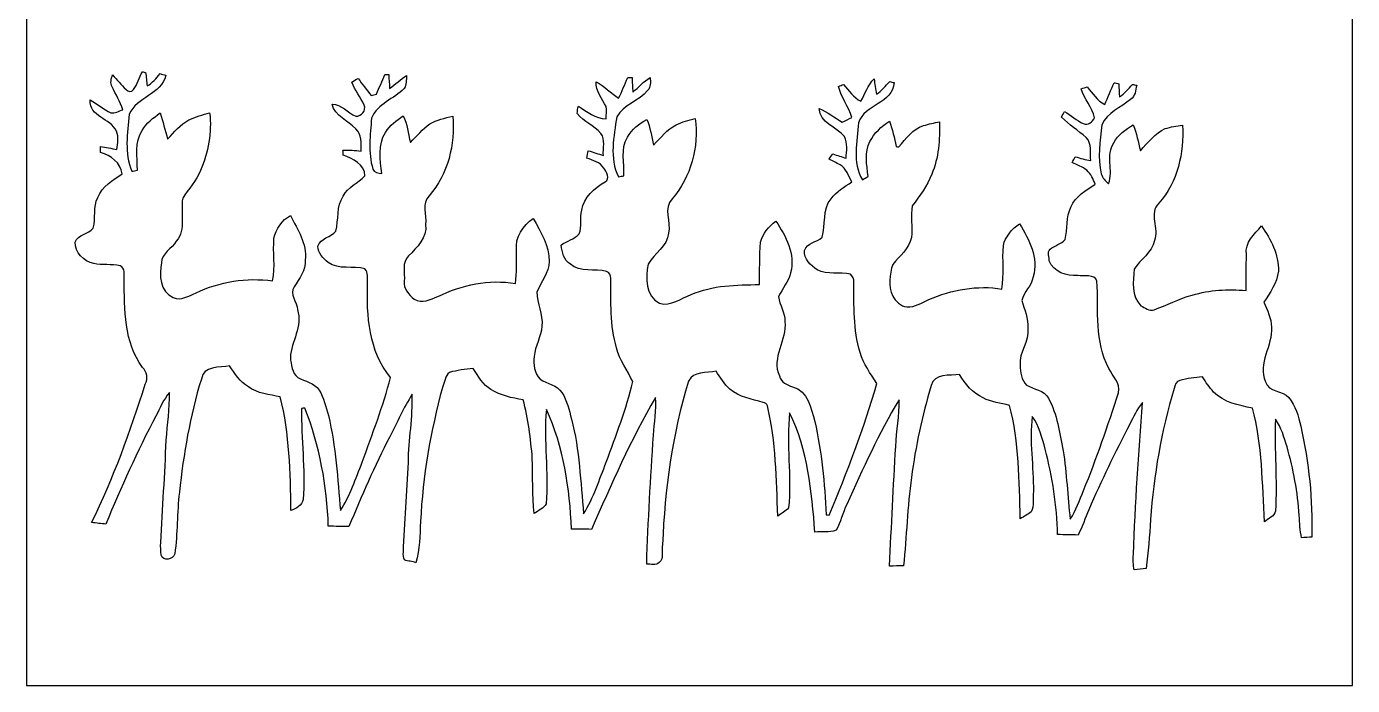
# Model space of a CAD drawing. Header units: centimetres. Extents: x -16.8 to 16.8, y -16.7 to 16.7.
# Drawn here: x -16.77 to 16.77, y -16.67 to 0 of the extents above; entities that cross this region are included whole.
import ezdxf

# ---------------------------------------------------------------- set-up
doc = ezdxf.new("R2010")
doc.units = ezdxf.units.CM
doc.header["$MEASUREMENT"] = 0
doc.layers.add('Layer 1', color=7, linetype='Continuous')

msp = doc.modelspace()

# ---------------------------------------------------------------- linework, layer by layer
at = {"layer": 'Layer 1', "color": 7}
for points, knots in [([(-16.77458, 16.66875), (-16.77458, 16.66875), (16.77458, 16.66875), (16.77458, 16.66875), (16.77458, 16.66875), (16.77458, 16.66875), (16.77458, -16.66875), (16.77458, -16.66875), (16.77458, -16.66875), (16.77458, -16.66875), (-16.77458, -16.66875), (-16.77458, -16.66875), (-16.77458, -16.66875), (-16.77458, -16.66875), (-16.77458, 16.66875), (-16.77458, 16.66875), (-16.77458, 16.66875), (-16.77458, 16.66875), (-16.77458, 16.66875), (-16.77458, 16.66875)], [0, 0, 0, 0, 0.16666667, 0.16666667, 0.16666667, 0.16666667, 0.33333333, 0.33333333, 0.33333333, 0.33333333, 0.5, 0.5, 0.5, 0.5, 0.66666667, 0.66666667, 0.66666667, 0.66666667, 1, 1, 1, 1]), ([(-13.84335, -1.14371), (-13.91744, -1.29469), (-13.96929, -1.45944), (-14.06948, -1.59632), (-14.06948, -1.59632), (-14.10758, -1.66723), (-14.20989, -1.64218), (-14.25681, -1.59279), (-14.25681, -1.59279), (-14.37993, -1.47814), (-14.478, -1.3395), (-14.60077, -1.22449), (-14.60077, -1.22449), (-14.62828, -1.32115), (-14.66462, -1.42981), (-14.611, -1.52541), (-14.611, -1.52541), (-14.5161, -1.71697), (-14.40286, -1.89971), (-14.3383, -2.10573), (-14.3383, -2.10573), (-14.43673, -2.13678), (-14.53656, -2.20169), (-14.64275, -2.18264), (-14.64275, -2.18264), (-14.82831, -2.0955), (-14.98071, -1.95051), (-15.1638, -1.85738), (-15.1638, -1.85738), (-15.19343, -2.29129), (-14.64663, -2.31352), (-14.50023, -2.64866), (-14.50023, -2.64866), (-14.42932, -2.79506), (-14.47377, -2.9591), (-14.49141, -3.11326), (-14.49141, -3.11326), (-14.62723, -3.08116), (-14.76481, -3.05506), (-14.90345, -3.03671), (-14.90345, -3.03671), (-14.9031, -3.08681), (-14.9031, -3.13725), (-14.90274, -3.1877), (-14.90274, -3.1877), (-14.6364, -3.25614), (-14.39757, -3.44346), (-14.35171, -3.72816), (-14.35171, -3.72816), (-14.5923, -3.88479), (-14.86006, -4.04495), (-14.97295, -4.32294), (-14.97295, -4.32294), (-15.09219, -4.56248), (-15.01881, -4.84399), (-15.08584, -5.09658), (-15.08584, -5.09658), (-15.20049, -5.25568), (-15.47389, -5.24722), (-15.54021, -5.45289), (-15.54021, -5.45289), (-15.55679, -5.72311), (-15.31902, -5.93796), (-15.07455, -5.99687), (-15.07455, -5.99687), (-14.85547, -6.03673), (-14.62723, -6.00498), (-14.40886, -6.0519), (-14.40886, -6.0519), (-14.26457, -6.09741), (-14.31749, -6.29744), (-14.30302, -6.40186), (-14.30302, -6.40186), (-14.29985, -7.1501), (-14.31219, -7.99147), (-13.84018, -8.62154), (-13.84018, -8.62154), (-13.73011, -8.73866), (-13.68531, -8.90094), (-13.77244, -9.04875), (-13.77244, -9.04875), (-14.15309, -10.23902), (-14.57113, -11.42294), (-15.12676, -12.54443), (-15.12676, -12.54443), (-15.00646, -12.56277), (-14.88581, -12.57371), (-14.76481, -12.58676), (-14.76481, -12.58676), (-14.39051, -11.65507), (-13.96683, -10.7442), (-13.50363, -9.85344), (-13.50363, -9.85344), (-13.39497, -9.65271), (-13.31242, -9.43292), (-13.15755, -9.26077), (-13.15755, -9.26077), (-13.15191, -9.66223), (-13.20835, -10.06016), (-13.23975, -10.45951), (-13.23975, -10.45951), (-13.27609, -11.32522), (-13.33077, -12.18988), (-13.3798, -13.05489), (-13.3798, -13.05489), (-13.38651, -13.16143), (-13.3791, -13.26374), (-13.3664, -13.37134), (-13.3664, -13.37134), (-13.32689, -13.53608), (-13.06124, -13.48422), (-13.02279, -13.33712), (-13.02279, -13.33712), (-12.95294, -12.82065), (-12.96599, -12.29819), (-12.90708, -11.78101), (-12.90708, -11.78101), (-12.80372, -10.81334), (-12.63756, -9.84885), (-12.35146, -8.91716), (-12.35146, -8.91716), (-12.30383, -8.57285), (-11.88226, -8.636), (-11.63638, -8.58097), (-11.63638, -8.58097), (-11.50479, -8.77852), (-11.37461, -8.99336), (-11.16118, -9.1126), (-11.16118, -9.1126), (-10.92764, -9.28793), (-10.62919, -9.31086), (-10.35297, -9.3666), (-10.35297, -9.3666), (-10.12084, -10.30746), (-10.09333, -11.27901), (-10.08451, -12.24315), (-10.08451, -12.24315), (-9.95221, -12.192), (-9.80616, -12.11262), (-9.77194, -11.96234), (-9.77194, -11.96234), (-9.71374, -11.19681), (-9.83262, -10.43164), (-9.81463, -9.66505), (-9.81463, -9.66505), (-9.79417, -9.66152), (-9.75325, -9.65376), (-9.73279, -9.65024), (-9.73279, -9.65024), (-9.36096, -10.60274), (-9.1694, -11.61768), (-9.13836, -12.63862), (-9.13836, -12.63862), (-8.96514, -12.64567), (-8.79228, -12.64602), (-8.61871, -12.65132), (-8.61871, -12.65132), (-8.29345, -11.88402), (-7.96925, -11.11497), (-7.58261, -10.3759), (-7.58261, -10.3759), (-7.38858, -10.02136), (-7.23724, -9.64283), (-7.01746, -9.30346), (-7.01746, -9.30346), (-6.99946, -9.87919), (-7.10283, -10.44963), (-7.11376, -11.02466), (-7.11376, -11.02466), (-7.15222, -11.78419), (-7.19702, -12.54372), (-7.24041, -13.30325), (-7.24041, -13.30325), (-7.24076, -13.36428), (-7.24888, -13.43413), (-7.20937, -13.48669), (-7.20937, -13.48669), (-7.12082, -13.53926), (-7.01851, -13.51844), (-6.92362, -13.56501), (-6.92362, -13.56501), (-6.81778, -13.22846), (-6.82625, -12.87004), (-6.80508, -12.5222), (-6.80508, -12.5222), (-6.75005, -11.37426), (-6.55144, -10.23585), (-6.24946, -9.12777), (-6.24946, -9.12777), (-6.18772, -9.00889), (-6.19019, -8.83144), (-6.07342, -8.74818), (-6.07342, -8.74818), (-5.87622, -8.69703), (-5.67337, -8.66951), (-5.47053, -8.65364), (-5.47053, -8.65364), (-5.34423, -8.84731), (-5.22605, -9.05933), (-5.02497, -9.18563), (-5.02497, -9.18563), (-4.77696, -9.33027), (-4.49227, -9.40012), (-4.21005, -9.44033), (-4.21005, -9.44033), (-4.08164, -9.92399), (-4.01532, -10.42106), (-3.97757, -10.91918), (-3.97757, -10.91918), (-3.96099, -11.3859), (-3.97969, -11.8551), (-3.92853, -12.32076), (-3.92853, -12.32076), (-3.83117, -12.23786), (-3.68547, -12.19376), (-3.62938, -12.07311), (-3.62938, -12.07311), (-3.56235, -11.27972), (-3.69394, -10.48385), (-3.62197, -9.6901), (-3.62197, -9.6901), (-3.17994, -10.63202), (-3.03459, -11.68682), (-2.98309, -12.71658), (-2.98309, -12.71658), (-2.81552, -12.71764), (-2.64866, -12.71729), (-2.48038, -12.71976), (-2.48038, -12.71976), (-1.97767, -11.59016), (-1.48696, -10.45104), (-0.86078, -9.38283), (-0.86078, -9.38283), (-0.83608, -9.7028), (-0.88794, -10.02101), (-0.91087, -10.33956), (-0.91087, -10.33956), (-0.98425, -11.424), (-1.04881, -12.5095), (-1.08268, -13.59641), (-1.08268, -13.59641), (-0.97719, -13.60452), (-0.85408, -13.63133), (-0.76412, -13.55866), (-0.76412, -13.55866), (-0.63359, -13.45071), (-0.72002, -13.24645), (-0.6798, -13.10605), (-0.6798, -13.10605), (-0.62971, -11.70834), (-0.43674, -10.31064), (-0.02293, -8.97255), (-0.02293, -8.97255), (0.08855, -8.71079), (0.44697, -8.77852), (0.67381, -8.71643), (0.67381, -8.71643), (0.77576, -8.87871), (0.88371, -9.03852), (1.01953, -9.1754), (1.01953, -9.1754), (1.25801, -9.3786), (1.57621, -9.42375), (1.86796, -9.50701), (1.86796, -9.50701), (1.91241, -9.51759), (1.95651, -9.54511), (1.97167, -9.59097), (1.97167, -9.59097), (2.18969, -10.50431), (2.19781, -11.4494), (2.23202, -12.38285), (2.23202, -12.38285), (2.33045, -12.32359), (2.42464, -12.25691), (2.5086, -12.17824), (2.5086, -12.17824), (2.58198, -11.37603), (2.44934, -10.56922), (2.5333, -9.76842), (2.5333, -9.76842), (2.98591, -10.70504), (3.09492, -11.76338), (3.17359, -12.78749), (3.17359, -12.78749), (3.35068, -12.77549), (3.53977, -12.80583), (3.70805, -12.74233), (3.70805, -12.74233), (3.82658, -12.53807), (3.87667, -12.30136), (3.97792, -12.08828), (3.97792, -12.08828), (4.38997, -11.19434), (4.78614, -10.28665), (5.30331, -9.44739), (5.30331, -9.44739), (5.31566, -9.83968), (5.23487, -10.22879), (5.21758, -10.62037), (5.21758, -10.62037), (5.15832, -11.62897), (5.11034, -12.63826), (5.0613, -13.64756), (5.0613, -13.64756), (5.18019, -13.64791), (5.29907, -13.64474), (5.41867, -13.64262), (5.41867, -13.64262), (5.49204, -12.89791), (5.51074, -12.14826), (5.61587, -11.40672), (5.61587, -11.40672), (5.71923, -10.61896), (5.88786, -9.83968), (6.11329, -9.07803), (6.11329, -9.07803), (6.19584, -8.76723), (6.59165, -8.83779), (6.83542, -8.79934), (6.83542, -8.79934), (6.97265, -9.04699), (7.1688, -9.27276), (7.4295, -9.39377), (7.4295, -9.39377), (7.63623, -9.50348), (7.87224, -9.52853), (8.0966, -9.5825), (8.0966, -9.5825), (8.34707, -10.51807), (8.33967, -11.49103), (8.36824, -12.45129), (8.36824, -12.45129), (8.46243, -12.39661), (8.55521, -12.33946), (8.64517, -12.27737), (8.64517, -12.27737), (8.73125, -12.1225), (8.68433, -11.93236), (8.70021, -11.76549), (8.70021, -11.76549), (8.71008, -11.1319), (8.59296, -10.49161), (8.67163, -9.86084), (8.67163, -9.86084), (8.85049, -10.1032), (8.91822, -10.40553), (8.99971, -10.69093), (8.99971, -10.69093), (9.18492, -11.39578), (9.29499, -12.12109), (9.31333, -12.85028), (9.31333, -12.85028), (9.48655, -12.85769), (9.6587, -12.85804), (9.83297, -12.86369), (9.83297, -12.86369), (9.93987, -12.65661), (10.01183, -12.43471), (10.10708, -12.22304), (10.10708, -12.22304), (10.41435, -11.49033), (10.77207, -10.78054), (11.13049, -10.07181), (11.13049, -10.07181), (11.23174, -9.88095), (11.32064, -9.68022), (11.46175, -9.51406), (11.46175, -9.51406), (11.36297, -10.79182), (11.28148, -12.07206), (11.23103, -13.35334), (11.23103, -13.35334), (11.21833, -13.48458), (11.22821, -13.61757), (11.25079, -13.7474), (11.25079, -13.7474), (11.35098, -13.73152), (11.4554, -13.72059), (11.55735, -13.70612), (11.55735, -13.70612), (11.60674, -13.29584), (11.63814, -12.8838), (11.66812, -12.47175), (11.66812, -12.47175), (11.74186, -11.34886), (11.94117, -10.23408), (12.26044, -9.15494), (12.26044, -9.15494), (12.28796, -9.07732), (12.31406, -8.97678), (12.40472, -8.95244), (12.40472, -8.95244), (12.5917, -8.90094), (12.78714, -8.88647), (12.97975, -8.86389), (12.97975, -8.86389), (13.0616, -9.00007), (13.15438, -9.12812), (13.26162, -9.24666), (13.26162, -9.24666), (13.51774, -9.51159), (13.89697, -9.58638), (14.24481, -9.65024), (14.24481, -9.65024), (14.50164, -10.58686), (14.48788, -11.56864), (14.54785, -12.53067), (14.54785, -12.53067), (14.64028, -12.44494), (14.80185, -12.39591), (14.82478, -12.25585), (14.82478, -12.25585), (14.87135, -11.48221), (14.79762, -10.70822), (14.82513, -9.93493), (14.82513, -9.93493), (14.97612, -10.1413), (15.0435, -10.39178), (15.11935, -10.63272), (15.11935, -10.63272), (15.2781, -11.19858), (15.39099, -11.77925), (15.42556, -12.36698), (15.42556, -12.36698), (15.43967, -12.55536), (15.44355, -12.74798), (15.48659, -12.93354), (15.48659, -12.93354), (15.55115, -12.9286), (15.68062, -12.91872), (15.74553, -12.91343), (15.74553, -12.91343), (15.76917, -11.97292), (15.67568, -11.02854), (15.46613, -10.11132), (15.46613, -10.11132), (15.40545, -9.85732), (15.3356, -9.59309), (15.16733, -9.38636), (15.16733, -9.38636), (15.00717, -9.19233), (14.64204, -9.265), (14.57748, -8.98384), (14.57748, -8.98384), (14.35947, -8.52452), (14.76446, -8.06873), (14.72318, -7.60377), (14.72318, -7.60377), (14.72353, -7.37799), (14.61735, -7.17656), (14.52774, -6.97653), (14.52774, -6.97653), (14.69707, -6.74088), (14.86288, -6.48547), (14.89992, -6.19054), (14.89992, -6.19054), (14.91086, -5.76792), (14.71048, -5.38057), (14.472, -5.04578), (14.472, -5.04578), (14.29702, -5.25145), (14.04161, -5.46241), (14.09277, -5.76651), (14.09277, -5.76651), (14.08501, -6.06919), (14.08747, -6.37258), (14.08077, -6.67597), (14.08077, -6.67597), (13.62428, -6.64845), (13.15896, -6.65515), (12.71905, -6.79591), (12.71905, -6.79591), (12.38391, -6.88305), (12.07841, -7.04744), (11.75526, -7.16527), (11.75526, -7.16527), (11.63602, -7.20196), (11.52066, -7.11518), (11.42083, -7.06402), (11.42083, -7.06402), (11.16965, -6.82025), (11.2201, -6.44842), (11.25432, -6.13728), (11.25432, -6.13728), (11.4046, -5.88398), (11.70517, -5.72276), (11.76232, -5.41479), (11.76232, -5.41479), (11.88826, -5.11069), (11.60992, -4.7244), (11.87238, -4.46617), (11.87238, -4.46617), (12.35957, -3.93594), (12.51021, -3.19476), (12.47387, -2.4952), (12.47387, -2.4952), (12.32711, -2.51778), (12.17754, -2.53718), (12.03678, -2.58374), (12.03678, -2.58374), (11.77819, -2.70545), (11.59651, -2.93546), (11.40813, -3.14149), (11.40813, -3.14149), (11.35592, -2.92206), (11.30759, -2.70157), (11.22821, -2.48991), (11.22821, -2.48991), (11.03136, -2.59962), (10.84121, -2.73579), (10.73679, -2.94181), (10.73679, -2.94181), (10.52724, -3.24838), (10.72903, -3.64208), (10.6045, -3.97581), (10.6045, -3.97581), (10.52266, -3.90913), (10.44187, -3.83187), (10.42, -3.72428), (10.42, -3.72428), (10.31169, -3.31964), (10.39248, -2.89525), (10.43376, -2.48708), (10.43376, -2.48708), (10.56781, -2.17734), (10.91318, -2.04752), (11.15907, -1.84362), (11.15907, -1.84362), (11.28077, -1.76953), (11.28642, -1.60902), (11.31535, -1.48696), (11.31535, -1.48696), (11.28818, -1.48131), (11.23421, -1.47002), (11.2074, -1.46438), (11.2074, -1.46438), (11.10862, -1.57903), (11.00137, -1.68628), (10.8839, -1.78118), (10.8839, -1.78118), (10.86944, -1.6697), (10.86591, -1.55787), (10.86414, -1.44604), (10.86414, -1.44604), (10.82322, -1.43792), (10.78301, -1.42981), (10.74314, -1.4224), (10.74314, -1.4224), (10.66518, -1.6062), (10.58792, -1.7907), (10.50678, -1.97309), (10.50678, -1.97309), (10.31311, -1.87501), (10.19775, -1.68734), (10.06157, -1.52823), (10.06157, -1.52823), (10.01077, -1.5434), (9.96033, -1.55893), (9.91059, -1.57515), (9.91059, -1.57515), (9.9889, -1.83374), (10.19351, -2.04258), (10.24784, -2.30822), (10.24784, -2.30822), (10.20163, -2.40947), (10.07921, -2.5146), (9.9635, -2.45639), (9.9635, -2.45639), (9.78923, -2.37949), (9.65059, -2.24296), (9.48831, -2.1463), (9.48831, -2.1463), (9.46291, -2.19357), (9.43786, -2.2412), (9.41317, -2.28882), (9.41317, -2.28882), (9.6012, -2.48391), (9.83227, -2.6289), (10.03371, -2.80882), (10.03371, -2.80882), (10.19316, -2.95839), (10.12507, -3.20005), (10.15118, -3.39196), (10.15118, -3.39196), (10.01818, -3.36868), (9.88907, -3.32952), (9.75924, -3.29424), (9.75924, -3.29424), (9.73314, -3.34292), (9.70703, -3.39161), (9.68128, -3.44099), (9.68128, -3.44099), (9.80652, -3.50273), (9.94339, -3.54718), (10.05381, -3.63537), (10.05381, -3.63537), (10.15824, -3.7278), (10.2108, -3.86186), (10.26619, -3.98639), (10.26619, -3.98639), (10.03406, -4.14761), (9.76136, -4.29295), (9.65165, -4.56988), (9.65165, -4.56988), (9.52218, -4.82212), (9.5698, -5.11845), (9.50454, -5.38551), (9.50454, -5.38551), (9.40647, -5.50474), (9.2396, -5.53649), (9.12389, -5.63421), (9.12389, -5.63421), (9.03781, -5.70442), (9.10766, -5.84271), (9.10343, -5.92667), (9.10343, -5.92667), (9.21173, -6.20889), (9.5437, -6.32213), (9.82486, -6.29955), (9.82486, -6.29955), (9.96879, -6.33836), (10.24961, -6.24276), (10.30958, -6.44137), (10.30958, -6.44137), (10.35332, -7.17797), (10.24255, -7.97101), (10.61261, -8.6487), (10.61261, -8.6487), (10.70398, -8.84661), (10.91389, -9.02088), (10.85039, -9.26324), (10.85039, -9.26324), (10.58933, -10.09826), (10.29758, -10.92447), (9.97091, -11.73621), (9.97091, -11.73621), (9.86084, -11.97928), (9.785, -12.24033), (9.63436, -12.46329), (9.63436, -12.46329), (9.55534, -11.88791), (9.55357, -11.30335), (9.45092, -10.73044), (9.45092, -10.73044), (9.36978, -10.27818), (9.30099, -9.8104), (9.08156, -9.40047), (9.08156, -9.40047), (8.96373, -9.19515), (8.71326, -9.18175), (8.53052, -9.07062), (8.53052, -9.07062), (8.39223, -8.94786), (8.37812, -8.73972), (8.36401, -8.56897), (8.36401, -8.56897), (8.32838, -8.23807), (8.60531, -7.96925), (8.55874, -7.63729), (8.55874, -7.63729), (8.58308, -7.38611), (8.47266, -7.16174), (8.40528, -6.92997), (8.40528, -6.92997), (8.45996, -6.71407), (8.65646, -6.55814), (8.69456, -6.33307), (8.69456, -6.33307), (8.84308, -5.85117), (8.59402, -5.38833), (8.35378, -4.99004), (8.35378, -4.99004), (8.15728, -5.11422), (7.99183, -5.31283), (7.94103, -5.54214), (7.94103, -5.54214), (7.91386, -5.90726), (7.96008, -6.27733), (7.90646, -6.64175), (7.90646, -6.64175), (7.28133, -6.53662), (6.63293, -6.65515), (6.05614, -6.90668), (6.05614, -6.90668), (5.87657, -6.98288), (5.70512, -7.10565), (5.49981, -7.08907), (5.49981, -7.08907), (5.33823, -7.08131), (5.21758, -6.94725), (5.14244, -6.81673), (5.14244, -6.81673), (5.02356, -6.56555), (5.05989, -6.27133), (5.14174, -6.01733), (5.14174, -6.01733), (5.31389, -5.80284), (5.55766, -5.62398), (5.61305, -5.33859), (5.61305, -5.33859), (5.65044, -5.07189), (5.58835, -4.79637), (5.63633, -4.53319), (5.63633, -4.53319), (5.81977, -4.28166), (6.02121, -4.03437), (6.12951, -3.73768), (6.12951, -3.73768), (6.3052, -3.32034), (6.33801, -2.85821), (6.32213, -2.41053), (6.32213, -2.41053), (6.18631, -2.43523), (6.05261, -2.46733), (5.92137, -2.50754), (5.92137, -2.50754), (5.64092, -2.58339), (5.47864, -2.84374), (5.29343, -3.04553), (5.29343, -3.04553), (5.2772, -3.04271), (5.24439, -3.03706), (5.22781, -3.03459), (5.22781, -3.03459), (5.18548, -2.81799), (5.12833, -2.60456), (5.06271, -2.3943), (5.06271, -2.3943), (4.86163, -2.52518), (4.67042, -2.68817), (4.56636, -2.90936), (4.56636, -2.90936), (4.41819, -3.18029), (4.48451, -3.50097), (4.52261, -3.7913), (4.52261, -3.7913), (4.47322, -3.81988), (4.42348, -3.84775), (4.37444, -3.87597), (4.37444, -3.87597), (4.11127, -3.43958), (4.24533, -2.90724), (4.27602, -2.43205), (4.27602, -2.43205), (4.42524, -1.96391), (5.14244, -1.95474), (5.17948, -1.41781), (5.17948, -1.41781), (5.15126, -1.41146), (5.09517, -1.39912), (5.06695, -1.39277), (5.06695, -1.39277), (4.96041, -1.50424), (4.86092, -1.62525), (4.73322, -1.71379), (4.73322, -1.71379), (4.71241, -1.58433), (4.68877, -1.45098), (4.66972, -1.32256), (4.66972, -1.32256), (4.51591, -1.48414), (4.43865, -1.69757), (4.33564, -1.89089), (4.33564, -1.89089), (4.15219, -1.79317), (4.03013, -1.62101), (3.89855, -1.46685), (3.89855, -1.46685), (3.85516, -1.48273), (3.81212, -1.49895), (3.76943, -1.51518), (3.76943, -1.51518), (3.84281, -1.79317), (4.01955, -2.02636), (4.10845, -2.29835), (4.10845, -2.29835), (4.02696, -2.34033), (3.94547, -2.3816), (3.86362, -2.42252), (3.86362, -2.42252), (3.67206, -2.30223), (3.49179, -2.15971), (3.2826, -2.07081), (3.2826, -2.07081), (3.29248, -2.43946), (3.71546, -2.53929), (3.92254, -2.78271), (3.92254, -2.78271), (4.00826, -2.95346), (3.97475, -3.14889), (3.95993, -3.33234), (3.95993, -3.33234), (3.84881, -3.29424), (3.73662, -3.25861), (3.62444, -3.22439), (3.62444, -3.22439), (3.59234, -3.26602), (3.56023, -3.30729), (3.52848, -3.34963), (3.52848, -3.34963), (3.62056, -3.40219), (3.71722, -3.44664), (3.80965, -3.4992), (3.80965, -3.4992), (3.97122, -3.58563), (4.01708, -3.78319), (4.1081, -3.92924), (4.1081, -3.92924), (3.9183, -4.05165), (3.71616, -4.17019), (3.58211, -4.35786), (3.58211, -4.35786), (3.34716, -4.62562), (3.46075, -5.01826), (3.35456, -5.33083), (3.35456, -5.33083), (3.22263, -5.46206), (2.97498, -5.46735), (2.91006, -5.66455), (2.91006, -5.66455), (2.89137, -5.88257), (3.06846, -6.04167), (3.22862, -6.15421), (3.22862, -6.15421), (3.49074, -6.2865), (3.79801, -6.20183), (4.07705, -6.26286), (4.07705, -6.26286), (4.11762, -6.32072), (4.16842, -6.38246), (4.16137, -6.45901), (4.16137, -6.45901), (4.1589, -7.0552), (4.14091, -7.66904), (4.31482, -8.24724), (4.31482, -8.24724), (4.40126, -8.53405), (4.57976, -8.77993), (4.74063, -9.02935), (4.74063, -9.02935), (4.41007, -10.16494), (3.99415, -11.27407), (3.53166, -12.36239), (3.53166, -12.36239), (3.51331, -12.35886), (3.47627, -12.35216), (3.45757, -12.34899), (3.45757, -12.34899), (3.42653, -11.55665), (3.33869, -10.76431), (3.17147, -9.98926), (3.17147, -9.98926), (3.07269, -9.66682), (3.00567, -9.20538), (2.60914, -9.11754), (2.60914, -9.11754), (2.47121, -9.06463), (2.31211, -9.00077), (2.27542, -8.83779), (2.27542, -8.83779), (2.05952, -8.37882), (2.46803, -7.92762), (2.41229, -7.46231), (2.41229, -7.46231), (2.42288, -7.23724), (2.27436, -7.04921), (2.2539, -6.8326), (2.2539, -6.8326), (2.3428, -6.62517), (2.51636, -6.45689), (2.55588, -6.22688), (2.55588, -6.22688), (2.69099, -5.76051), (2.43417, -5.29872), (2.1844, -4.92196), (2.1844, -4.92196), (2.00766, -5.05601), (1.84679, -5.23593), (1.79811, -5.45747), (1.79811, -5.45747), (1.76812, -5.81342), (1.77835, -6.17149), (1.76883, -6.52921), (1.76883, -6.52921), (1.18569, -6.53133), (0.58737, -6.54226), (0.0448, -6.78251), (0.0448, -6.78251), (-0.21661, -6.86259), (-0.46708, -7.08907), (-0.75494, -7.00017), (-0.75494, -7.00017), (-1.11196, -6.81919), (-1.12571, -6.34894), (-1.04422, -6.01098), (-1.04422, -6.01098), (-0.89359, -5.73793), (-0.55598, -5.56225), (-0.53269, -5.22358), (-0.53269, -5.22358), (-0.46002, -4.94453), (-0.67381, -4.5914), (-0.43886, -4.35963), (-0.43886, -4.35963), (0.03528, -3.80894), (0.24941, -3.04447), (0.14182, -2.32798), (0.14182, -2.32798), (-0.01799, -2.37808), (-0.18662, -2.40665), (-0.33443, -2.48814), (-0.33443, -2.48814), (-0.57185, -2.59821), (-0.72672, -2.81728), (-0.90699, -2.99755), (-0.90699, -2.99755), (-0.95391, -2.77813), (-0.99378, -2.55588), (-1.08021, -2.34774), (-1.08021, -2.34774), (-1.27423, -2.46063), (-1.46579, -2.59962), (-1.57233, -2.80247), (-1.57233, -2.80247), (-1.74731, -3.09668), (-1.64606, -3.45299), (-1.6577, -3.77578), (-1.6577, -3.77578), (-1.70356, -3.78425), (-1.74943, -3.79307), (-1.79493, -3.80189), (-1.79493, -3.80189), (-2.03764, -3.32916), (-1.90782, -2.77954), (-1.84221, -2.28141), (-1.84221, -2.28141), (-1.66229, -1.97944), (-1.28129, -1.88207), (-1.05869, -1.62066), (-1.05869, -1.62066), (-0.9779, -1.52929), (-0.98672, -1.403), (-0.99554, -1.29046), (-0.99554, -1.29046), (-1.16029, -1.39065), (-1.28905, -1.53599), (-1.43369, -1.66123), (-1.43369, -1.66123), (-1.44533, -1.53635), (-1.44568, -1.41111), (-1.45239, -1.28623), (-1.45239, -1.28623), (-1.47955, -1.28799), (-1.53458, -1.29152), (-1.5621, -1.29328), (-1.5621, -1.29328), (-1.63618, -1.46791), (-1.71133, -1.64253), (-1.79282, -1.81434), (-1.79282, -1.81434), (-1.99037, -1.68593), (-2.14912, -1.50354), (-2.36044, -1.39629), (-2.36044, -1.39629), (-2.37314, -1.63477), (-2.21262, -1.82739), (-2.10749, -2.02565), (-2.10749, -2.02565), (-2.08174, -2.12337), (-2.10679, -2.23203), (-2.10996, -2.33292), (-2.10996, -2.33292), (-2.38725, -2.33045), (-2.59503, -2.16076), (-2.80988, -2.01224), (-2.80988, -2.01224), (-2.8261, -2.07363), (-2.83986, -2.13678), (-2.8381, -2.20133), (-2.8381, -2.20133), (-2.67829, -2.40982), (-2.41723, -2.50754), (-2.24261, -2.70193), (-2.24261, -2.70193), (-2.11914, -2.86068), (-2.19851, -3.0794), (-2.17734, -3.26249), (-2.17734, -3.26249), (-2.30576, -3.22404), (-2.4317, -3.17923), (-2.56046, -3.14254), (-2.56046, -3.14254), (-2.57387, -3.20357), (-2.58727, -3.26461), (-2.59997, -3.32599), (-2.59997, -3.32599), (-2.44651, -3.38949), (-2.26166, -3.42512), (-2.1717, -3.58246), (-2.1717, -3.58246), (-2.10749, -3.6703), (-1.99214, -3.85233), (-2.13678, -3.92783), (-2.13678, -3.92783), (-2.40559, -4.08623), (-2.67335, -4.31871), (-2.72309, -4.64397), (-2.72309, -4.64397), (-2.7873, -4.83941), (-2.70475, -5.06166), (-2.79506, -5.24722), (-2.79506, -5.24722), (-2.91677, -5.3788), (-3.10374, -5.42713), (-3.24873, -5.52662), (-3.24873, -5.52662), (-3.21733, -5.70653), (-3.19193, -5.9122), (-3.01413, -6.01274), (-3.01413, -6.01274), (-2.76049, -6.23746), (-2.39677, -6.11752), (-2.09691, -6.19266), (-2.09691, -6.19266), (-2.02353, -6.21489), (-1.99214, -6.29391), (-1.99425, -6.36552), (-1.99425, -6.36552), (-1.98155, -6.95396), (-2.02424, -7.55897), (-1.84362, -8.12906), (-1.84362, -8.12906), (-1.77624, -8.44232), (-1.56492, -8.6928), (-1.43792, -8.98066), (-1.43792, -8.98066), (-1.59068, -9.67987), (-1.86584, -10.34662), (-2.10573, -11.01972), (-2.10573, -11.01972), (-2.2793, -11.46104), (-2.42817, -11.91789), (-2.67794, -12.32359), (-2.67794, -12.32359), (-2.75837, -11.52454), (-2.78412, -10.71316), (-2.98415, -9.93105), (-2.98415, -9.93105), (-3.04624, -9.70209), (-3.09668, -9.46115), (-3.22721, -9.25901), (-3.22721, -9.25901), (-3.35492, -9.07097), (-3.59622, -9.03111), (-3.78037, -8.92387), (-3.78037, -8.92387), (-3.91901, -8.76688), (-3.96558, -8.54745), (-3.92606, -8.34425), (-3.92606, -8.34425), (-3.91795, -8.07649), (-3.74862, -7.85036), (-3.73592, -7.58331), (-3.73592, -7.58331), (-3.69923, -7.28274), (-3.86821, -7.00546), (-3.86009, -6.70877), (-3.86009, -6.70877), (-3.75179, -6.45548), (-3.562, -6.23076), (-3.54965, -5.9436), (-3.54965, -5.9436), (-3.55494, -5.54602), (-3.75991, -5.18866), (-3.95182, -4.85211), (-3.95182, -4.85211), (-4.2104, -5.03096), (-4.42207, -5.33153), (-4.37515, -5.66032), (-4.37515, -5.66032), (-4.37303, -5.94042), (-4.36845, -6.22194), (-4.40337, -6.50099), (-4.40337, -6.50099), (-5.07189, -6.38246), (-5.76121, -6.54226), (-6.36799, -6.82625), (-6.36799, -6.82625), (-6.54826, -6.90633), (-6.77757, -7.0164), (-6.96383, -6.89434), (-6.96383, -6.89434), (-7.10424, -6.7878), (-7.24041, -6.62834), (-7.21642, -6.43855), (-7.21642, -6.43855), (-7.19878, -6.23288), (-7.28451, -5.96124), (-7.10883, -5.80425), (-7.10883, -5.80425), (-6.89928, -5.58518), (-6.63575, -5.34035), (-6.67561, -5.00662), (-6.67561, -5.00662), (-6.65092, -4.76321), (-6.78921, -4.47534), (-6.58707, -4.27884), (-6.58707, -4.27884), (-6.10376, -3.73239), (-5.92914, -2.9845), (-5.99158, -2.27118), (-5.99158, -2.27118), (-6.18843, -2.3174), (-6.39551, -2.35303), (-6.57013, -2.46098), (-6.57013, -2.46098), (-6.75499, -2.59327), (-6.90174, -2.77001), (-7.05979, -2.93158), (-7.05979, -2.93158), (-7.12011, -2.70616), (-7.13775, -2.46839), (-7.24359, -2.25672), (-7.24359, -2.25672), (-7.40516, -2.38231), (-7.58825, -2.4952), (-7.69338, -2.67688), (-7.69338, -2.67688), (-7.89023, -2.98873), (-7.82602, -3.37397), (-7.78334, -3.71934), (-7.78334, -3.71934), (-7.86412, -3.6957), (-7.98513, -3.70487), (-8.01229, -3.60468), (-8.01229, -3.60468), (-8.13506, -3.1877), (-8.07649, -2.7432), (-8.04404, -2.31775), (-8.04404, -2.31775), (-7.89199, -1.95227), (-7.47818, -1.83162), (-7.21572, -1.56704), (-7.21572, -1.56704), (-7.15363, -1.47038), (-7.17233, -1.34655), (-7.15645, -1.2386), (-7.15645, -1.2386), (-7.30885, -1.33632), (-7.43938, -1.46368), (-7.5886, -1.56598), (-7.5886, -1.56598), (-7.59601, -1.45027), (-7.60307, -1.33174), (-7.60836, -1.21673), (-7.60836, -1.21673), (-7.63376, -1.21673), (-7.68456, -1.21673), (-7.70996, -1.21673), (-7.70996, -1.21673), (-7.77981, -1.38007), (-7.84789, -1.54481), (-7.9188, -1.70815), (-7.9188, -1.70815), (-7.96396, -1.72085), (-8.00911, -1.73461), (-8.05392, -1.74801), (-8.05392, -1.74801), (-8.16434, -1.60161), (-8.27511, -1.45662), (-8.38694, -1.31198), (-8.38694, -1.31198), (-8.43844, -1.34303), (-8.4896, -1.37407), (-8.54075, -1.40547), (-8.54075, -1.40547), (-8.46455, -1.61431), (-8.31427, -1.78506), (-8.23278, -1.99108), (-8.23278, -1.99108), (-8.16751, -2.12513), (-8.30968, -2.26801), (-8.44127, -2.27118), (-8.44127, -2.27118), (-8.65258, -2.18722), (-8.80145, -1.95792), (-9.04487, -1.96427), (-9.04487, -1.96427), (-8.96973, -2.26942), (-8.64447, -2.38054), (-8.44444, -2.58833), (-8.44444, -2.58833), (-8.28358, -2.72732), (-8.31286, -2.96122), (-8.30862, -3.14925), (-8.30862, -3.14925), (-8.46138, -3.13761), (-8.61448, -3.11573), (-8.76794, -3.1309), (-8.76794, -3.1309), (-8.76653, -3.1623), (-8.76335, -3.22509), (-8.76194, -3.25614), (-8.76194, -3.25614), (-8.52734, -3.34398), (-8.20667, -3.47804), (-8.21549, -3.77613), (-8.21549, -3.77613), (-8.38271, -3.96275), (-8.64164, -4.06083), (-8.76406, -4.28837), (-8.76406, -4.28837), (-8.93374, -4.55083), (-8.87236, -4.88386), (-8.9468, -5.17349), (-8.9468, -5.17349), (-9.07062, -5.33224), (-9.34156, -5.34776), (-9.39976, -5.56013), (-9.39976, -5.56013), (-9.39941, -5.72629), (-9.27065, -5.87093), (-9.14259, -5.96512), (-9.14259, -5.96512), (-8.87624, -6.17044), (-8.51394, -6.03779), (-8.21267, -6.13234), (-8.21267, -6.13234), (-8.11883, -6.22088), (-8.16081, -6.37258), (-8.14634, -6.48441), (-8.14634, -6.48441), (-8.17104, -7.31273), (-8.11848, -8.21337), (-7.56356, -8.87871), (-7.56356, -8.87871), (-7.75123, -9.6079), (-8.02711, -10.31099), (-8.27934, -11.01972), (-8.27934, -11.01972), (-8.44691, -11.43564), (-8.58838, -11.86744), (-8.83356, -12.24633), (-8.83356, -12.24633), (-8.89706, -11.44058), (-8.94821, -10.62743), (-9.13483, -9.83827), (-9.13483, -9.83827), (-9.2015, -9.6206), (-9.2456, -9.38812), (-9.37295, -9.19515), (-9.37295, -9.19515), (-9.49925, -9.01806), (-9.72785, -8.97431), (-9.90812, -8.87765), (-9.90812, -8.87765), (-10.05769, -8.76018), (-10.08063, -8.54816), (-10.09862, -8.37389), (-10.09862, -8.37389), (-10.07533, -7.96114), (-9.78112, -7.5879), (-9.91976, -7.15963), (-9.91976, -7.15963), (-9.92082, -6.96912), (-10.13742, -6.76663), (-9.99878, -6.58566), (-9.99878, -6.58566), (-9.8739, -6.37681), (-9.70774, -6.16726), (-9.72185, -5.90797), (-9.72185, -5.90797), (-9.66999, -5.48852), (-9.92152, -5.1375), (-10.09474, -4.7819), (-10.09474, -4.7819), (-10.31593, -4.89126), (-10.46021, -5.12127), (-10.51348, -5.35693), (-10.51348, -5.35693), (-10.54418, -5.71359), (-10.47468, -6.07695), (-10.5477, -6.4322), (-10.5477, -6.4322), (-11.2074, -6.34647), (-11.88685, -6.44913), (-12.48586, -6.73876), (-12.48586, -6.73876), (-12.66684, -6.81108), (-12.86757, -6.94337), (-13.06442, -6.85659), (-13.06442, -6.85659), (-13.40379, -6.71301), (-13.41826, -6.28615), (-13.35934, -5.97817), (-13.35934, -5.97817), (-13.35581, -5.73017), (-13.10076, -5.62292), (-12.98434, -5.43348), (-12.98434, -5.43348), (-12.73316, -5.12551), (-12.8838, -4.705), (-12.82347, -4.34516), (-12.82347, -4.34516), (-12.67672, -4.1088), (-12.48269, -3.90031), (-12.3698, -3.64384), (-12.3698, -3.64384), (-12.17789, -3.18453), (-12.08052, -2.68005), (-12.14085, -2.18264), (-12.14085, -2.18264), (-12.32006, -2.23167), (-12.49856, -2.28565), (-12.66719, -2.36361), (-12.66719, -2.36361), (-12.87815, -2.48426), (-13.0429, -2.66806), (-13.20412, -2.84656), (-13.20412, -2.84656), (-13.26656, -2.62467), (-13.32406, -2.40171), (-13.39638, -2.18334), (-13.39638, -2.18334), (-13.56466, -2.31175), (-13.74175, -2.43769), (-13.84512, -2.6289), (-13.84512, -2.6289), (-14.05502, -2.92312), (-13.96153, -3.29883), (-13.97071, -3.63467), (-13.97071, -3.63467), (-14.01727, -3.64349), (-14.06384, -3.65301), (-14.11076, -3.66219), (-14.11076, -3.66219), (-14.3062, -3.20252), (-14.2173, -2.69875), (-14.17743, -2.21933), (-14.17743, -2.21933), (-13.99011, -1.77976), (-13.36463, -1.72191), (-13.24892, -1.23402), (-13.24892, -1.23402), (-13.29831, -1.21885), (-13.3477, -1.20474), (-13.39709, -1.19027), (-13.39709, -1.19027), (-13.48952, -1.30916), (-13.58583, -1.43016), (-13.722, -1.50107), (-13.722, -1.50107), (-13.7354, -1.38889), (-13.74775, -1.27459), (-13.7601, -1.16346), (-13.7601, -1.16346), (-13.78091, -1.15852), (-13.82254, -1.14864), (-13.84335, -1.14371)], [0, 0, 0, 0, 0.00293255, 0.00293255, 0.00293255, 0.00293255, 0.0058651, 0.0058651, 0.0058651, 0.0058651, 0.00879765, 0.00879765, 0.00879765, 0.00879765, 0.01173021, 0.01173021, 0.01173021, 0.01173021, 0.01466276, 0.01466276, 0.01466276, 0.01466276, 0.01759531, 0.01759531, 0.01759531, 0.01759531, 0.02052786, 0.02052786, 0.02052786, 0.02052786, 0.02346041, 0.02346041, 0.02346041, 0.02346041, 0.02639296, 0.02639296, 0.02639296, 0.02639296, 0.02932551, 0.02932551, 0.02932551, 0.02932551, 0.03225806, 0.03225806, 0.03225806, 0.03225806, 0.03519062, 0.03519062, 0.03519062, 0.03519062, 0.03812317, 0.03812317, 0.03812317, 0.03812317, 0.04105572, 0.04105572, 0.04105572, 0.04105572, 0.04398827, 0.04398827, 0.04398827, 0.04398827, 0.04692082, 0.04692082, 0.04692082, 0.04692082, 0.04985337, 0.04985337, 0.04985337, 0.04985337, 0.05278592, 0.05278592, 0.05278592, 0.05278592, 0.05571848, 0.05571848, 0.05571848, 0.05571848, 0.05865103, 0.05865103, 0.05865103, 0.05865103, 0.06158358, 0.06158358, 0.06158358, 0.06158358, 0.06451613, 0.06451613, 0.06451613, 0.06451613, 0.06744868, 0.06744868, 0.06744868, 0.06744868, 0.07038123, 0.07038123, 0.07038123, 0.07038123, 0.07331378, 0.07331378, 0.07331378, 0.07331378, 0.07624633, 0.07624633, 0.07624633, 0.07624633, 0.07917889, 0.07917889, 0.07917889, 0.07917889, 0.08211144, 0.08211144, 0.08211144, 0.08211144, 0.08504399, 0.08504399, 0.08504399, 0.08504399, 0.08797654, 0.08797654, 0.08797654, 0.08797654, 0.09090909, 0.09090909, 0.09090909, 0.09090909, 0.09384164, 0.09384164, 0.09384164, 0.09384164, 0.09677419, 0.09677419, 0.09677419, 0.09677419, 0.09970674, 0.09970674, 0.09970674, 0.09970674, 0.1026393, 0.1026393, 0.1026393, 0.1026393, 0.10557185, 0.10557185, 0.10557185, 0.10557185, 0.1085044, 0.1085044, 0.1085044, 0.1085044, 0.11143695, 0.11143695, 0.11143695, 0.11143695, 0.1143695, 0.1143695, 0.1143695, 0.1143695, 0.11730205, 0.11730205, 0.11730205, 0.11730205, 0.1202346, 0.1202346, 0.1202346, 0.1202346, 0.12316716, 0.12316716, 0.12316716, 0.12316716, 0.12609971, 0.12609971, 0.12609971, 0.12609971, 0.12903226, 0.12903226, 0.12903226, 0.12903226, 0.13196481, 0.13196481, 0.13196481, 0.13196481, 0.13489736, 0.13489736, 0.13489736, 0.13489736, 0.13782991, 0.13782991, 0.13782991, 0.13782991, 0.14076246, 0.14076246, 0.14076246, 0.14076246, 0.14369501, 0.14369501, 0.14369501, 0.14369501, 0.14662757, 0.14662757, 0.14662757, 0.14662757, 0.14956012, 0.14956012, 0.14956012, 0.14956012, 0.15249267, 0.15249267, 0.15249267, 0.15249267, 0.15542522, 0.15542522, 0.15542522, 0.15542522, 0.15835777, 0.15835777, 0.15835777, 0.15835777, 0.16129032, 0.16129032, 0.16129032, 0.16129032, 0.16422287, 0.16422287, 0.16422287, 0.16422287, 0.16715543, 0.16715543, 0.16715543, 0.16715543, 0.17008798, 0.17008798, 0.17008798, 0.17008798, 0.17302053, 0.17302053, 0.17302053, 0.17302053, 0.17595308, 0.17595308, 0.17595308, 0.17595308, 0.17888563, 0.17888563, 0.17888563, 0.17888563, 0.18181818, 0.18181818, 0.18181818, 0.18181818, 0.18475073, 0.18475073, 0.18475073, 0.18475073, 0.18768328, 0.18768328, 0.18768328, 0.18768328, 0.19061584, 0.19061584, 0.19061584, 0.19061584, 0.19354839, 0.19354839, 0.19354839, 0.19354839, 0.19648094, 0.19648094, 0.19648094, 0.19648094, 0.19941349, 0.19941349, 0.19941349, 0.19941349, 0.20234604, 0.20234604, 0.20234604, 0.20234604, 0.20527859, 0.20527859, 0.20527859, 0.20527859, 0.20821114, 0.20821114, 0.20821114, 0.20821114, 0.2111437, 0.2111437, 0.2111437, 0.2111437, 0.21407625, 0.21407625, 0.21407625, 0.21407625, 0.2170088, 0.2170088, 0.2170088, 0.2170088, 0.21994135, 0.21994135, 0.21994135, 0.21994135, 0.2228739, 0.2228739, 0.2228739, 0.2228739, 0.22580645, 0.22580645, 0.22580645, 0.22580645, 0.228739, 0.228739, 0.228739, 0.228739, 0.23167155, 0.23167155, 0.23167155, 0.23167155, 0.23460411, 0.23460411, 0.23460411, 0.23460411, 0.23753666, 0.23753666, 0.23753666, 0.23753666, 0.24046921, 0.24046921, 0.24046921, 0.24046921, 0.24340176, 0.24340176, 0.24340176, 0.24340176, 0.24633431, 0.24633431, 0.24633431, 0.24633431, 0.24926686, 0.24926686, 0.24926686, 0.24926686, 0.25219941, 0.25219941, 0.25219941, 0.25219941, 0.25513196, 0.25513196, 0.25513196, 0.25513196, 0.25806452, 0.25806452, 0.25806452, 0.25806452, 0.26099707, 0.26099707, 0.26099707, 0.26099707, 0.26392962, 0.26392962, 0.26392962, 0.26392962, 0.26686217, 0.26686217, 0.26686217, 0.26686217, 0.26979472, 0.26979472, 0.26979472, 0.26979472, 0.27272727, 0.27272727, 0.27272727, 0.27272727, 0.27565982, 0.27565982, 0.27565982, 0.27565982, 0.27859238, 0.27859238, 0.27859238, 0.27859238, 0.28152493, 0.28152493, 0.28152493, 0.28152493, 0.28445748, 0.28445748, 0.28445748, 0.28445748, 0.28739003, 0.28739003, 0.28739003, 0.28739003, 0.29032258, 0.29032258, 0.29032258, 0.29032258, 0.29325513, 0.29325513, 0.29325513, 0.29325513, 0.29618768, 0.29618768, 0.29618768, 0.29618768, 0.29912023, 0.29912023, 0.29912023, 0.29912023, 0.30205279, 0.30205279, 0.30205279, 0.30205279, 0.30498534, 0.30498534, 0.30498534, 0.30498534, 0.30791789, 0.30791789, 0.30791789, 0.30791789, 0.31085044, 0.31085044, 0.31085044, 0.31085044, 0.31378299, 0.31378299, 0.31378299, 0.31378299, 0.31671554, 0.31671554, 0.31671554, 0.31671554, 0.31964809, 0.31964809, 0.31964809, 0.31964809, 0.32258065, 0.32258065, 0.32258065, 0.32258065, 0.3255132, 0.3255132, 0.3255132, 0.3255132, 0.32844575, 0.32844575, 0.32844575, 0.32844575, 0.3313783, 0.3313783, 0.3313783, 0.3313783, 0.33431085, 0.33431085, 0.33431085, 0.33431085, 0.3372434, 0.3372434, 0.3372434, 0.3372434, 0.34017595, 0.34017595, 0.34017595, 0.34017595, 0.3431085, 0.3431085, 0.3431085, 0.3431085, 0.34604106, 0.34604106, 0.34604106, 0.34604106, 0.34897361, 0.34897361, 0.34897361, 0.34897361, 0.35190616, 0.35190616, 0.35190616, 0.35190616, 0.35483871, 0.35483871, 0.35483871, 0.35483871, 0.35777126, 0.35777126, 0.35777126, 0.35777126, 0.36070381, 0.36070381, 0.36070381, 0.36070381, 0.36363636, 0.36363636, 0.36363636, 0.36363636, 0.36656891, 0.36656891, 0.36656891, 0.36656891, 0.36950147, 0.36950147, 0.36950147, 0.36950147, 0.37243402, 0.37243402, 0.37243402, 0.37243402, 0.37536657, 0.37536657, 0.37536657, 0.37536657, 0.37829912, 0.37829912, 0.37829912, 0.37829912, 0.38123167, 0.38123167, 0.38123167, 0.38123167, 0.38416422, 0.38416422, 0.38416422, 0.38416422, 0.38709677, 0.38709677, 0.38709677, 0.38709677, 0.39002933, 0.39002933, 0.39002933, 0.39002933, 0.39296188, 0.39296188, 0.39296188, 0.39296188, 0.39589443, 0.39589443, 0.39589443, 0.39589443, 0.39882698, 0.39882698, 0.39882698, 0.39882698, 0.40175953, 0.40175953, 0.40175953, 0.40175953, 0.40469208, 0.40469208, 0.40469208, 0.40469208, 0.40762463, 0.40762463, 0.40762463, 0.40762463, 0.41055718, 0.41055718, 0.41055718, 0.41055718, 0.41348974, 0.41348974, 0.41348974, 0.41348974, 0.41642229, 0.41642229, 0.41642229, 0.41642229, 0.41935484, 0.41935484, 0.41935484, 0.41935484, 0.42228739, 0.42228739, 0.42228739, 0.42228739, 0.42521994, 0.42521994, 0.42521994, 0.42521994, 0.42815249, 0.42815249, 0.42815249, 0.42815249, 0.43108504, 0.43108504, 0.43108504, 0.43108504, 0.4340176, 0.4340176, 0.4340176, 0.4340176, 0.43695015, 0.43695015, 0.43695015, 0.43695015, 0.4398827, 0.4398827, 0.4398827, 0.4398827, 0.44281525, 0.44281525, 0.44281525, 0.44281525, 0.4457478, 0.4457478, 0.4457478, 0.4457478, 0.44868035, 0.44868035, 0.44868035, 0.44868035, 0.4516129, 0.4516129, 0.4516129, 0.4516129, 0.45454545, 0.45454545, 0.45454545, 0.45454545, 0.45747801, 0.45747801, 0.45747801, 0.45747801, 0.46041056, 0.46041056, 0.46041056, 0.46041056, 0.46334311, 0.46334311, 0.46334311, 0.46334311, 0.46627566, 0.46627566, 0.46627566, 0.46627566, 0.46920821, 0.46920821, 0.46920821, 0.46920821, 0.47214076, 0.47214076, 0.47214076, 0.47214076, 0.47507331, 0.47507331, 0.47507331, 0.47507331, 0.47800587, 0.47800587, 0.47800587, 0.47800587, 0.48093842, 0.48093842, 0.48093842, 0.48093842, 0.48387097, 0.48387097, 0.48387097, 0.48387097, 0.48680352, 0.48680352, 0.48680352, 0.48680352, 0.48973607, 0.48973607, 0.48973607, 0.48973607, 0.49266862, 0.49266862, 0.49266862, 0.49266862, 0.49560117, 0.49560117, 0.49560117, 0.49560117, 0.49853372, 0.49853372, 0.49853372, 0.49853372, 0.50146628, 0.50146628, 0.50146628, 0.50146628, 0.50439883, 0.50439883, 0.50439883, 0.50439883, 0.50733138, 0.50733138, 0.50733138, 0.50733138, 0.51026393, 0.51026393, 0.51026393, 0.51026393, 0.51319648, 0.51319648, 0.51319648, 0.51319648, 0.51612903, 0.51612903, 0.51612903, 0.51612903, 0.51906158, 0.51906158, 0.51906158, 0.51906158, 0.52199413, 0.52199413, 0.52199413, 0.52199413, 0.52492669, 0.52492669, 0.52492669, 0.52492669, 0.52785924, 0.52785924, 0.52785924, 0.52785924, 0.53079179, 0.53079179, 0.53079179, 0.53079179, 0.53372434, 0.53372434, 0.53372434, 0.53372434, 0.53665689, 0.53665689, 0.53665689, 0.53665689, 0.53958944, 0.53958944, 0.53958944, 0.53958944, 0.54252199, 0.54252199, 0.54252199, 0.54252199, 0.54545455, 0.54545455, 0.54545455, 0.54545455, 0.5483871, 0.5483871, 0.5483871, 0.5483871, 0.55131965, 0.55131965, 0.55131965, 0.55131965, 0.5542522, 0.5542522, 0.5542522, 0.5542522, 0.55718475, 0.55718475, 0.55718475, 0.55718475, 0.5601173, 0.5601173, 0.5601173, 0.5601173, 0.56304985, 0.56304985, 0.56304985, 0.56304985, 0.5659824, 0.5659824, 0.5659824, 0.5659824, 0.56891496, 0.56891496, 0.56891496, 0.56891496, 0.57184751, 0.57184751, 0.57184751, 0.57184751, 0.57478006, 0.57478006, 0.57478006, 0.57478006, 0.57771261, 0.57771261, 0.57771261, 0.57771261, 0.58064516, 0.58064516, 0.58064516, 0.58064516, 0.58357771, 0.58357771, 0.58357771, 0.58357771, 0.58651026, 0.58651026, 0.58651026, 0.58651026, 0.58944282, 0.58944282, 0.58944282, 0.58944282, 0.59237537, 0.59237537, 0.59237537, 0.59237537, 0.59530792, 0.59530792, 0.59530792, 0.59530792, 0.59824047, 0.59824047, 0.59824047, 0.59824047, 0.60117302, 0.60117302, 0.60117302, 0.60117302, 0.60410557, 0.60410557, 0.60410557, 0.60410557, 0.60703812, 0.60703812, 0.60703812, 0.60703812, 0.60997067, 0.60997067, 0.60997067, 0.60997067, 0.61290323, 0.61290323, 0.61290323, 0.61290323, 0.61583578, 0.61583578, 0.61583578, 0.61583578, 0.61876833, 0.61876833, 0.61876833, 0.61876833, 0.62170088, 0.62170088, 0.62170088, 0.62170088, 0.62463343, 0.62463343, 0.62463343, 0.62463343, 0.62756598, 0.62756598, 0.62756598, 0.62756598, 0.63049853, 0.63049853, 0.63049853, 0.63049853, 0.63343109, 0.63343109, 0.63343109, 0.63343109, 0.63636364, 0.63636364, 0.63636364, 0.63636364, 0.63929619, 0.63929619, 0.63929619, 0.63929619, 0.64222874, 0.64222874, 0.64222874, 0.64222874, 0.64516129, 0.64516129, 0.64516129, 0.64516129, 0.64809384, 0.64809384, 0.64809384, 0.64809384, 0.65102639, 0.65102639, 0.65102639, 0.65102639, 0.65395894, 0.65395894, 0.65395894, 0.65395894, 0.6568915, 0.6568915, 0.6568915, 0.6568915, 0.65982405, 0.65982405, 0.65982405, 0.65982405, 0.6627566, 0.6627566, 0.6627566, 0.6627566, 0.66568915, 0.66568915, 0.66568915, 0.66568915, 0.6686217, 0.6686217, 0.6686217, 0.6686217, 0.67155425, 0.67155425, 0.67155425, 0.67155425, 0.6744868, 0.6744868, 0.6744868, 0.6744868, 0.67741935, 0.67741935, 0.67741935, 0.67741935, 0.68035191, 0.68035191, 0.68035191, 0.68035191, 0.68328446, 0.68328446, 0.68328446, 0.68328446, 0.68621701, 0.68621701, 0.68621701, 0.68621701, 0.68914956, 0.68914956, 0.68914956, 0.68914956, 0.69208211, 0.69208211, 0.69208211, 0.69208211, 0.69501466, 0.69501466, 0.69501466, 0.69501466, 0.69794721, 0.69794721, 0.69794721, 0.69794721, 0.70087977, 0.70087977, 0.70087977, 0.70087977, 0.70381232, 0.70381232, 0.70381232, 0.70381232, 0.70674487, 0.70674487, 0.70674487, 0.70674487, 0.70967742, 0.70967742, 0.70967742, 0.70967742, 0.71260997, 0.71260997, 0.71260997, 0.71260997, 0.71554252, 0.71554252, 0.71554252, 0.71554252, 0.71847507, 0.71847507, 0.71847507, 0.71847507, 0.72140762, 0.72140762, 0.72140762, 0.72140762, 0.72434018, 0.72434018, 0.72434018, 0.72434018, 0.72727273, 0.72727273, 0.72727273, 0.72727273, 0.73020528, 0.73020528, 0.73020528, 0.73020528, 0.73313783, 0.73313783, 0.73313783, 0.73313783, 0.73607038, 0.73607038, 0.73607038, 0.73607038, 0.73900293, 0.73900293, 0.73900293, 0.73900293, 0.74193548, 0.74193548, 0.74193548, 0.74193548, 0.74486804, 0.74486804, 0.74486804, 0.74486804, 0.74780059, 0.74780059, 0.74780059, 0.74780059, 0.75073314, 0.75073314, 0.75073314, 0.75073314, 0.75366569, 0.75366569, 0.75366569, 0.75366569, 0.75659824, 0.75659824, 0.75659824, 0.75659824, 0.75953079, 0.75953079, 0.75953079, 0.75953079, 0.76246334, 0.76246334, 0.76246334, 0.76246334, 0.76539589, 0.76539589, 0.76539589, 0.76539589, 0.76832845, 0.76832845, 0.76832845, 0.76832845, 0.771261, 0.771261, 0.771261, 0.771261, 0.77419355, 0.77419355, 0.77419355, 0.77419355, 0.7771261, 0.7771261, 0.7771261, 0.7771261, 0.78005865, 0.78005865, 0.78005865, 0.78005865, 0.7829912, 0.7829912, 0.7829912, 0.7829912, 0.78592375, 0.78592375, 0.78592375, 0.78592375, 0.7888563, 0.7888563, 0.7888563, 0.7888563, 0.79178886, 0.79178886, 0.79178886, 0.79178886, 0.79472141, 0.79472141, 0.79472141, 0.79472141, 0.79765396, 0.79765396, 0.79765396, 0.79765396, 0.80058651, 0.80058651, 0.80058651, 0.80058651, 0.80351906, 0.80351906, 0.80351906, 0.80351906, 0.80645161, 0.80645161, 0.80645161, 0.80645161, 0.80938416, 0.80938416, 0.80938416, 0.80938416, 0.81231672, 0.81231672, 0.81231672, 0.81231672, 0.81524927, 0.81524927, 0.81524927, 0.81524927, 0.81818182, 0.81818182, 0.81818182, 0.81818182, 0.82111437, 0.82111437, 0.82111437, 0.82111437, 0.82404692, 0.82404692, 0.82404692, 0.82404692, 0.82697947, 0.82697947, 0.82697947, 0.82697947, 0.82991202, 0.82991202, 0.82991202, 0.82991202, 0.83284457, 0.83284457, 0.83284457, 0.83284457, 0.83577713, 0.83577713, 0.83577713, 0.83577713, 0.83870968, 0.83870968, 0.83870968, 0.83870968, 0.84164223, 0.84164223, 0.84164223, 0.84164223, 0.84457478, 0.84457478, 0.84457478, 0.84457478, 0.84750733, 0.84750733, 0.84750733, 0.84750733, 0.85043988, 0.85043988, 0.85043988, 0.85043988, 0.85337243, 0.85337243, 0.85337243, 0.85337243, 0.85630499, 0.85630499, 0.85630499, 0.85630499, 0.85923754, 0.85923754, 0.85923754, 0.85923754, 0.86217009, 0.86217009, 0.86217009, 0.86217009, 0.86510264, 0.86510264, 0.86510264, 0.86510264, 0.86803519, 0.86803519, 0.86803519, 0.86803519, 0.87096774, 0.87096774, 0.87096774, 0.87096774, 0.87390029, 0.87390029, 0.87390029, 0.87390029, 0.87683284, 0.87683284, 0.87683284, 0.87683284, 0.8797654, 0.8797654, 0.8797654, 0.8797654, 0.88269795, 0.88269795, 0.88269795, 0.88269795, 0.8856305, 0.8856305, 0.8856305, 0.8856305, 0.88856305, 0.88856305, 0.88856305, 0.88856305, 0.8914956, 0.8914956, 0.8914956, 0.8914956, 0.89442815, 0.89442815, 0.89442815, 0.89442815, 0.8973607, 0.8973607, 0.8973607, 0.8973607, 0.90029326, 0.90029326, 0.90029326, 0.90029326, 0.90322581, 0.90322581, 0.90322581, 0.90322581, 0.90615836, 0.90615836, 0.90615836, 0.90615836, 0.90909091, 0.90909091, 0.90909091, 0.90909091, 0.91202346, 0.91202346, 0.91202346, 0.91202346, 0.91495601, 0.91495601, 0.91495601, 0.91495601, 0.91788856, 0.91788856, 0.91788856, 0.91788856, 0.92082111, 0.92082111, 0.92082111, 0.92082111, 0.92375367, 0.92375367, 0.92375367, 0.92375367, 0.92668622, 0.92668622, 0.92668622, 0.92668622, 0.92961877, 0.92961877, 0.92961877, 0.92961877, 0.93255132, 0.93255132, 0.93255132, 0.93255132, 0.93548387, 0.93548387, 0.93548387, 0.93548387, 0.93841642, 0.93841642, 0.93841642, 0.93841642, 0.94134897, 0.94134897, 0.94134897, 0.94134897, 0.94428152, 0.94428152, 0.94428152, 0.94428152, 0.94721408, 0.94721408, 0.94721408, 0.94721408, 0.95014663, 0.95014663, 0.95014663, 0.95014663, 0.95307918, 0.95307918, 0.95307918, 0.95307918, 0.95601173, 0.95601173, 0.95601173, 0.95601173, 0.95894428, 0.95894428, 0.95894428, 0.95894428, 0.96187683, 0.96187683, 0.96187683, 0.96187683, 0.96480938, 0.96480938, 0.96480938, 0.96480938, 0.96774194, 0.96774194, 0.96774194, 0.96774194, 0.97067449, 0.97067449, 0.97067449, 0.97067449, 0.97360704, 0.97360704, 0.97360704, 0.97360704, 0.97653959, 0.97653959, 0.97653959, 0.97653959, 0.97947214, 0.97947214, 0.97947214, 0.97947214, 0.98240469, 0.98240469, 0.98240469, 0.98240469, 0.98533724, 0.98533724, 0.98533724, 0.98533724, 0.98826979, 0.98826979, 0.98826979, 0.98826979, 0.99120235, 0.99120235, 0.99120235, 0.99120235, 0.9941349, 0.9941349, 0.9941349, 0.9941349, 1, 1, 1, 1])]:
    msp.add_open_spline(points, degree=3, knots=knots, dxfattribs=at)

doc.saveas('drawing.dxf')
